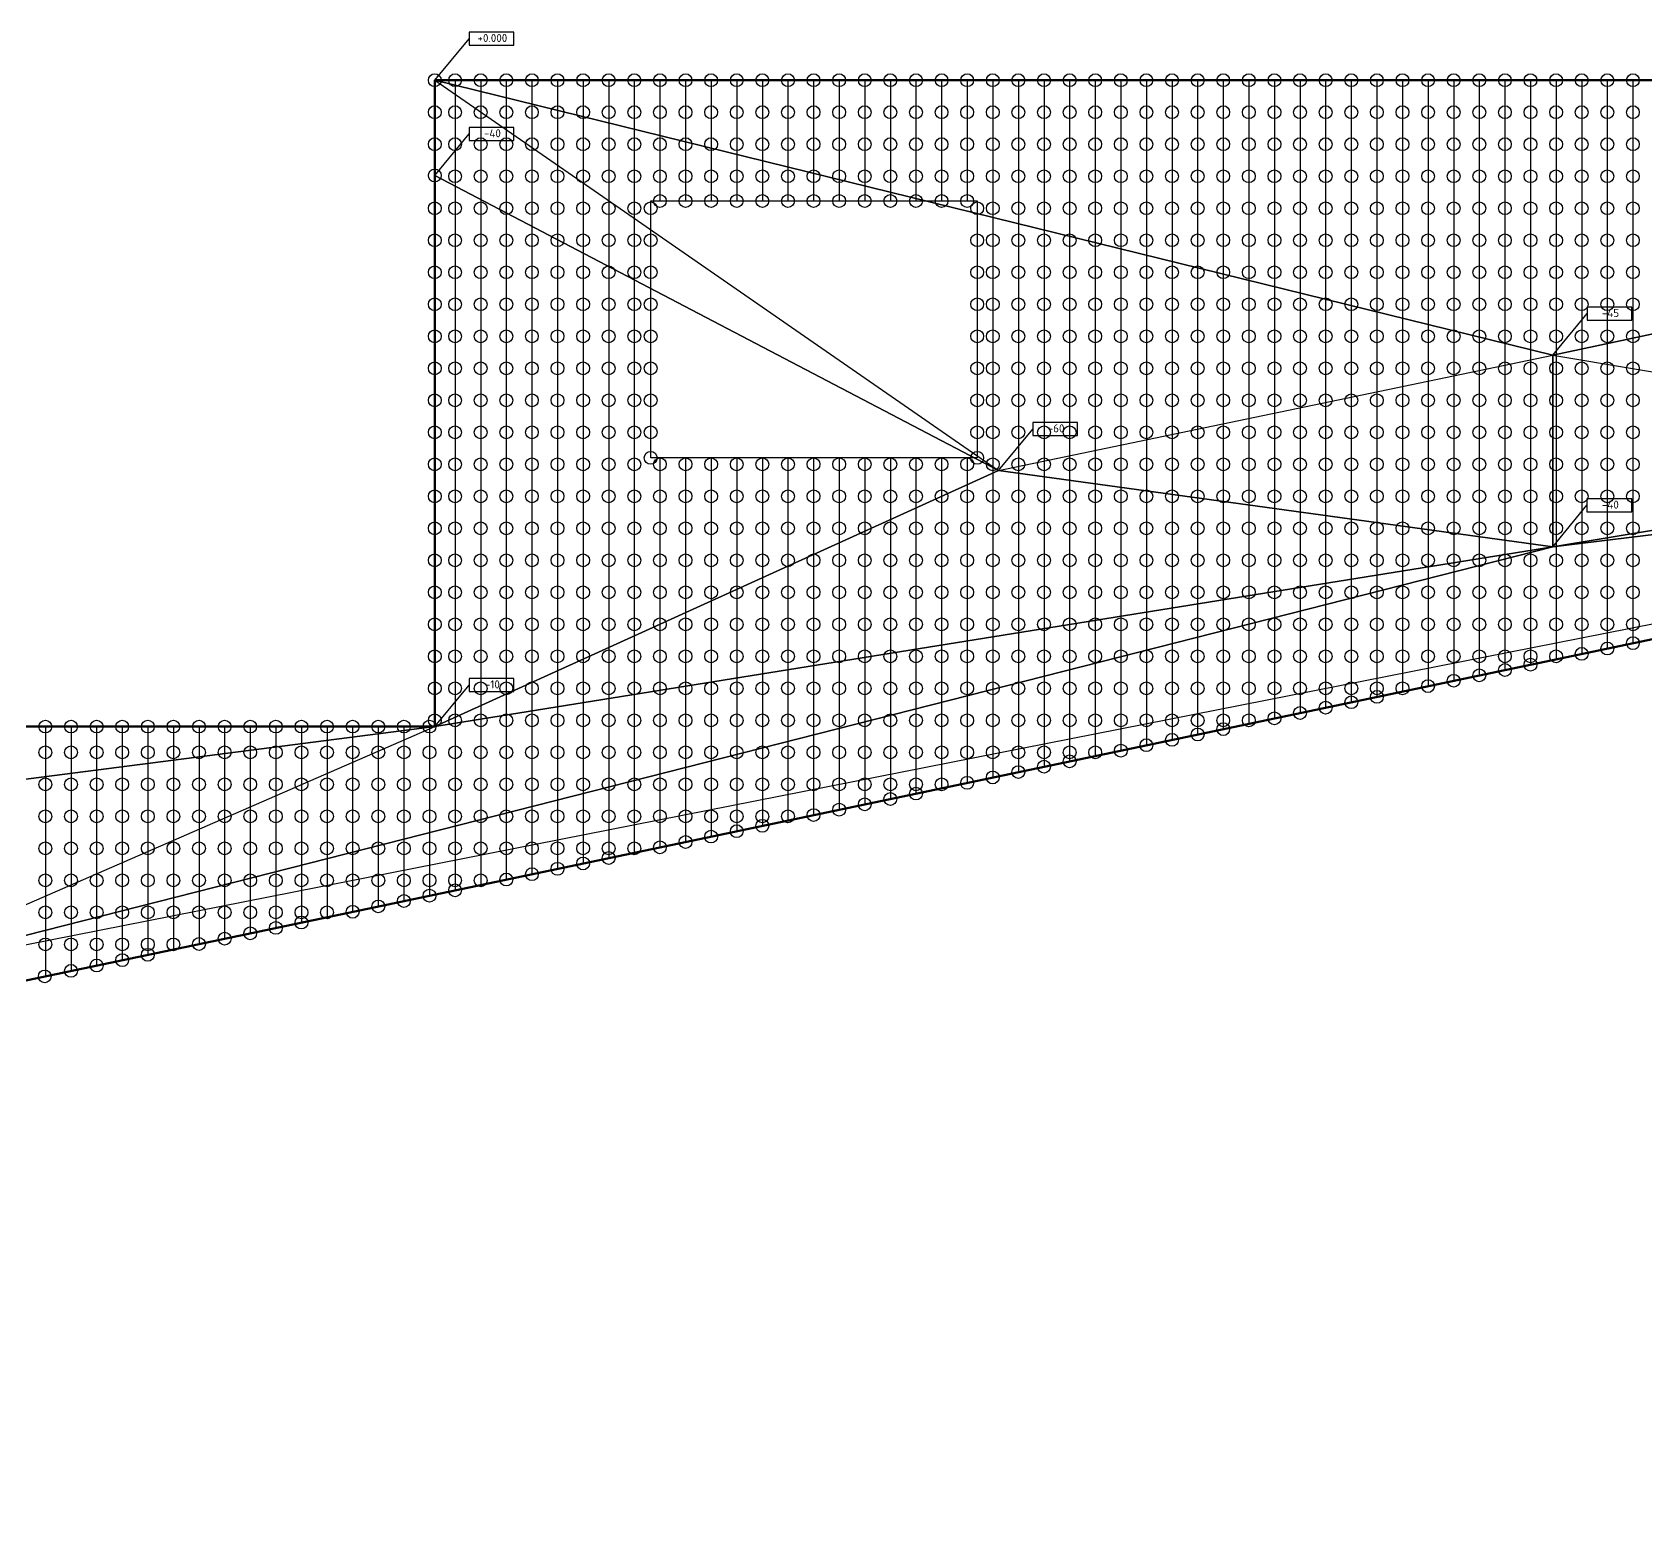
# Model space of a CAD drawing. Header units: millimetres. Extents: x 3543 to 601035, y -146359 to 38454.
# Drawn here: x 255054 to 280259, y -95174 to -72093 of the extents above; entities that cross this region are included whole.
import ezdxf
from ezdxf.enums import TextEntityAlignment as Align

# ---------------------------------------------------------------- set-up
doc = ezdxf.new("R2010")
doc.units = ezdxf.units.MM
doc.layers.add('контур', color=1, linetype='Continuous', lineweight=50)
for name, color, linetype in [('линии_высот', 4, 'Continuous'), ('областиvb', 52, 'Continuous'), ('опорыvb', 7, 'Continuous'), ('сеткаvb', 8, 'Continuous')]:
    doc.layers.add(name, color=color, linetype=linetype)
doc.styles.add('isocpeur', font='isocpeur.ttf')

# ---------------------------------------------------------------- blocks, each defined once
blk = doc.blocks.new('otmetka_oporvb')
at = {"linetype": 'ByBlock', "lineweight": -2}
blk.add_hatch(color=0, dxfattribs=at).paths.add_polyline_path([(-38, -32, 1), (38, 32, 1)])
at = {"color": 0, "linetype": 'ByBlock', "lineweight": -2}
blk.add_line((0, 0), (2142, 2596), dxfattribs=at)
at = {"color": 0}
blk.add_lwpolyline([(2142, 2196), (4942, 2196), (4942, 2996), (2142, 2996)], close=True, dxfattribs=at)
at = {"color": 0, "linetype": 'ByBlock', "lineweight": -2, "style": 'isocpeur'}
blk.add_attdef('OTM', text='', height=500, dxfattribs=at).set_placement((3600, 2639), align=Align.MIDDLE_CENTER)
blk = doc.blocks.new('opor_symbPRO')
at = {"color": 0, "ltscale": 20}
blk.add_circle((0, 0), 100, dxfattribs=at)

msp = doc.modelspace()

# ---------------------------------------------------------------- linework, layer by layer
at = {"layer": 'контур', "linetype": 'Continuous'}
msp.add_lwpolyline([(215545, -95173.6), (210858.8, -72842.2), (229841.6, -72842.2), (229841.6, -82939.6), (261341.5, -82939.6), (261341.5, -72842.2), (299003.2, -72842.2), (299003.2, -77660.7)], close=True, dxfattribs=at)
at = {"layer": 'линии_высот'}
for points in [[(270147.8, -78939.8), (261341.5, -74330.6), (261341.5, -72842.2)], [(270147.8, -78939.8), (278807.8, -77138), (261341.5, -72842.2)], [(261341.5, -72842.2), (278807.8, -77138), (299003.2, -72842.2)], [(278807.8, -77138), (287798.8, -78642.6), (299003.2, -72842.2)], [(270147.8, -78939.8), (261341.5, -82939.6), (261341.5, -74330.6)], [(270147.8, -78939.8), (278807.8, -77138), (278805.8, -80132.2)], [(278805.8, -80132.2), (278807.8, -77138), (287798.8, -78642.6)], [(252298.9, -86875.6), (215545, -95173.6), (299003.2, -77660.7)], [(252298.9, -86875.6), (278805.8, -80132.2), (299003.2, -77660.7)], [(278805.8, -80132.2), (287798.8, -78642.6), (299003.2, -77660.7)], [(261341.5, -82939.6), (270147.8, -78939.8), (278805.8, -80132.2)], [(252298.9, -86875.6), (261341.5, -82939.6), (278805.8, -80132.2)], [(229841.6, -82939.6), (244279.5, -85135.9), (261341.5, -82939.6)], [(244279.5, -85135.9), (252298.9, -86875.6), (261341.5, -82939.6)]]:
    msp.add_lwpolyline(points, close=True, dxfattribs=at)
at = {"layer": 'областиvb'}
msp.add_lwpolyline([(264714.2, -74728.5), (269815.3, -74728.5), (269815.3, -78741.4), (264714.2, -78741.4)], close=True, dxfattribs=at)
at = {"layer": 'сеткаvb'}
for p, q in [((261341.5, -72842.2), (299003.2, -72842.2)), ((261658.8, -72842.2), (261658.8, -85497)), ((262058.8, -72842.2), (262058.8, -85413.1)), ((262458.8, -72842.2), (262458.8, -85329.2)), ((262858.8, -72842.2), (262858.8, -85245.2)), ((263258.8, -72842.2), (263258.8, -85161.3)), ((263658.8, -72842.2), (263658.8, -85077.4)), ((264058.8, -72842.2), (264058.8, -84993.4)), ((264458.8, -72842.2), (264458.8, -84909.5)), ((264858.8, -72842.2), (264858.8, -74728.5)), ((265258.8, -72842.2), (265258.8, -74728.5)), ((265658.8, -72842.2), (265658.8, -74728.5)), ((266058.8, -72842.2), (266058.8, -74728.5)), ((266458.8, -72842.2), (266458.8, -74728.5)), ((266858.8, -72842.2), (266858.8, -74728.5)), ((267258.8, -72842.2), (267258.8, -74728.5)), ((267658.8, -72842.2), (267658.8, -74728.5)), ((268058.8, -72842.2), (268058.8, -74728.5)), ((268458.8, -72842.2), (268458.8, -74728.5)), ((268858.8, -72842.2), (268858.8, -74728.5)), ((269258.8, -72842.2), (269258.8, -74728.5)), ((269658.8, -72842.2), (269658.8, -74728.5)), ((270058.8, -72842.2), (270058.8, -83734.4)), ((270458.8, -72842.2), (270458.8, -83650.5)), ((270858.8, -72842.2), (270858.8, -83566.5)), ((271258.8, -72842.2), (271258.8, -83482.6)), ((271658.8, -72842.2), (271658.8, -83398.6)), ((272058.8, -72842.2), (272058.8, -83314.7)), ((272458.8, -72842.2), (272458.8, -83230.8)), ((272858.8, -72842.2), (272858.8, -83146.8)), ((273258.8, -72842.2), (273258.8, -83062.9)), ((273658.8, -72842.2), (273658.8, -82979)), ((274058.8, -72842.2), (274058.8, -82895)), ((274458.8, -72842.2), (274458.8, -82811.1)), ((274858.8, -72842.2), (274858.8, -82727.2)), ((275258.8, -72842.2), (275258.8, -82643.2)), ((275658.8, -72842.2), (275658.8, -82559.3)), ((276058.8, -72842.2), (276058.8, -82475.4)), ((276458.8, -72842.2), (276458.8, -82391.4)), ((276858.8, -72842.2), (276858.8, -82307.5)), ((277258.8, -72842.2), (277258.8, -82223.5)), ((277658.8, -72842.2), (277658.8, -82139.6)), ((278058.8, -72842.2), (278058.8, -82055.7)), ((278458.8, -72842.2), (278458.8, -81971.7)), ((278858.8, -72842.2), (278858.8, -81887.8)), ((279258.8, -72842.2), (279258.8, -81803.9)), ((279658.8, -72842.2), (279658.8, -81719.9)), ((280058.8, -72842.2), (280058.8, -81636)), ((264714.2, -78741.4), (264714.2, -74728.5)), ((269815.3, -74728.5), (269815.3, -78741.4)), ((264858.8, -78741.4), (264858.8, -84825.6)), ((265258.8, -78741.4), (265258.8, -84741.6)), ((265658.8, -78741.4), (265658.8, -84657.7)), ((266058.8, -78741.4), (266058.8, -84573.8)), ((266458.8, -78741.4), (266458.8, -84489.8)), ((266858.8, -78741.4), (266858.8, -84405.9)), ((267258.8, -78741.4), (267258.8, -84321.9)), ((267658.8, -78741.4), (267658.8, -84238)), ((268058.8, -78741.4), (268058.8, -84154.1)), ((268458.8, -78741.4), (268458.8, -84070.1)), ((268858.8, -78741.4), (268858.8, -83986.2)), ((269258.8, -78741.4), (269258.8, -83902.3)), ((269658.8, -78741.4), (269658.8, -83818.3)), ((255258.8, -82939.6), (255258.8, -86840)), ((255658.8, -82939.6), (255658.8, -86756.1)), ((256058.8, -82939.6), (256058.8, -86672.1)), ((256458.8, -82939.6), (256458.8, -86588.2)), ((256858.8, -82939.6), (256858.8, -86504.3)), ((257258.8, -82939.6), (257258.8, -86420.3)), ((257658.8, -82939.6), (257658.8, -86336.4)), ((258058.8, -82939.6), (258058.8, -86252.5)), ((258458.8, -82939.6), (258458.8, -86168.5)), ((258858.8, -82939.6), (258858.8, -86084.6)), ((259258.8, -82939.6), (259258.8, -86000.7)), ((259658.8, -82939.6), (259658.8, -85916.7)), ((260058.8, -82939.6), (260058.8, -85832.8)), ((260458.8, -82939.6), (260458.8, -85748.9)), ((260858.8, -82939.6), (260858.8, -85664.9)), ((261258.8, -82939.6), (261258.8, -85581))]:
    msp.add_line(p, q, dxfattribs=at)
at = {"layer": 'сеткаvb', "linetype": 'Continuous'}
msp.add_line((261341.5, -82939.6), (261341.5, -72842.2), dxfattribs=at)

# ---------------------------------------------------------------- block references
at = {"xscale": 0.25, "yscale": 0.25, "zscale": 0.25}
for p, values in [((261341.5, -72842.2), {'OTM': '+0.000'}), ((261341.5, -74330.6), {'OTM': '-40'}), ((278807.8, -77138), {'OTM': '-45'}), ((270147.8, -78939.8), {'OTM': '-60'}), ((278805.8, -80132.2), {'OTM': '-40'}), ((261341.5, -82939.6), {'OTM': '-10'})]:
    msp.add_blockref('otmetka_oporvb', p, dxfattribs=at).add_auto_attribs(values)
at = {"layer": 'опорыvb', "color": 1}
for p in [(261341.5, -72842.2), (261658.8, -72842.2), (262058.8, -72842.2), (262458.8, -72842.2), (262858.8, -72842.2), (263258.8, -72842.2), (263658.8, -72842.2), (264058.8, -72842.2), (264458.8, -72842.2), (264858.8, -72842.2), (265258.8, -72842.2), (265658.8, -72842.2), (266058.8, -72842.2), (266458.8, -72842.2), (266858.8, -72842.2), (267258.8, -72842.2), (267658.8, -72842.2), (268058.8, -72842.2), (268458.8, -72842.2), (268858.8, -72842.2), (269258.8, -72842.2), (269658.8, -72842.2), (270058.8, -72842.2), (270458.8, -72842.2), (270858.8, -72842.2), (271258.8, -72842.2), (271658.8, -72842.2), (272058.8, -72842.2), (272458.8, -72842.2), (272858.8, -72842.2), (273258.8, -72842.2), (273658.8, -72842.2), (274058.8, -72842.2), (274458.8, -72842.2), (274858.8, -72842.2), (275258.8, -72842.2), (275658.8, -72842.2), (276058.8, -72842.2), (276458.8, -72842.2), (276858.8, -72842.2), (277258.8, -72842.2), (277658.8, -72842.2), (278058.8, -72842.2), (278458.8, -72842.2), (278858.8, -72842.2), (279258.8, -72842.2), (279658.8, -72842.2), (280058.8, -72842.2), (262058.8, -73342.2), (262458.8, -73342.2), (262858.8, -73342.2), (263258.8, -73342.2), (263658.8, -73342.2), (264058.8, -73342.2), (264458.8, -73342.2), (264858.8, -73342.2), (265258.8, -73342.2), (265658.8, -73342.2), (266058.8, -73342.2), (266458.8, -73342.2), (266858.8, -73342.2), (267258.8, -73342.2), (267658.8, -73342.2), (268058.8, -73342.2), (268458.8, -73342.2), (268858.8, -73342.2), (269258.8, -73342.2), (269658.8, -73342.2), (270058.8, -73342.2), (270458.8, -73342.2), (270858.8, -73342.2), (271258.8, -73342.2), (271658.8, -73342.2), (272058.8, -73342.2), (272458.8, -73342.2), (272858.8, -73342.2), (273258.8, -73342.2), (273658.8, -73342.2), (274058.8, -73342.2), (274458.8, -73342.2), (274858.8, -73342.2), (275258.8, -73342.2), (275658.8, -73342.2), (276058.8, -73342.2), (276458.8, -73342.2), (276858.8, -73342.2), (277258.8, -73342.2), (277658.8, -73342.2), (278058.8, -73342.2), (278458.8, -73342.2), (278858.8, -73342.2), (279258.8, -73342.2), (279658.8, -73342.2), (280058.8, -73342.2), (279658.8, -81719.9), (280058.8, -81636), (278458.8, -81971.7), (278858.8, -81842.2), (279258.8, -81803.9), (277258.8, -82223.5), (277658.8, -82139.6), (278058.8, -82055.7), (276058.8, -82475.4), (276458.8, -82342.2), (276858.8, -82307.5), (274858.8, -82727.2), (275258.8, -82643.2), (275658.8, -82559.3), (273658.8, -82979), (274058.8, -82842.2), (274458.8, -82811.1), (272458.8, -83230.8), (272858.8, -83146.8), (273258.8, -83062.9), (271258.8, -83482.6), (271658.8, -83342.2), (272058.8, -83314.7), (270058.8, -83734.4), (270458.8, -83650.5), (270858.8, -83566.5), (268858.8, -83986.2), (269258.8, -83842.2), (269658.8, -83818.3), (267658.8, -84238), (268058.8, -84154.1), (268458.8, -84070.1), (266458.8, -84489.8), (266858.8, -84342.2), (267258.8, -84321.9), (265258.8, -84741.6), (265658.8, -84657.7), (266058.8, -84573.8), (264058.8, -84993.4), (264458.8, -84842.2), (264858.8, -84825.6), (262858.8, -85245.2), (263258.8, -85161.3), (263658.8, -85077.4), (261658.8, -85497), (262058.8, -85342.2), (262458.8, -85329.2), (260458.8, -85748.9), (260858.8, -85664.9), (261258.8, -85581), (259258.8, -86000.7), (259658.8, -85842.2), (260058.8, -85832.8), (258058.8, -86252.5), (258458.8, -86168.5), (258858.8, -86084.6), (256858.8, -86504.3), (257258.8, -86342.2), (257658.8, -86336.4), (255658.8, -86756.1), (256058.8, -86672.1), (256458.8, -86588.2), (255248.6, -86842.2)]:
    msp.add_blockref('opor_symbPRO', p, dxfattribs=at)
at = {"layer": 'опорыvb', "color": 92}
for p in [(261341.5, -73342.2), (261658.8, -73342.2), (261658.8, -73842.2), (262058.8, -73842.2), (262458.8, -73842.2), (262858.8, -73842.2), (263258.8, -73842.2), (263658.8, -73842.2), (264058.8, -73842.2), (264458.8, -73842.2), (264858.8, -73842.2), (265258.8, -73842.2), (265658.8, -73842.2), (266058.8, -73842.2), (266458.8, -73842.2), (266858.8, -73842.2), (267258.8, -73842.2), (267658.8, -73842.2), (268058.8, -73842.2), (268458.8, -73842.2), (268858.8, -73842.2), (269258.8, -73842.2), (269658.8, -73842.2), (270058.8, -73842.2), (270458.8, -73842.2), (270858.8, -73842.2), (271258.8, -73842.2), (271658.8, -73842.2), (272058.8, -73842.2), (272458.8, -73842.2), (272858.8, -73842.2), (273258.8, -73842.2), (273658.8, -73842.2), (274058.8, -73842.2), (274458.8, -73842.2), (274858.8, -73842.2), (275258.8, -73842.2), (275658.8, -73842.2), (276058.8, -73842.2), (276458.8, -73842.2), (276858.8, -73842.2), (277258.8, -73842.2), (277658.8, -73842.2), (278058.8, -73842.2), (278458.8, -73842.2), (278858.8, -73842.2), (279258.8, -73842.2), (279658.8, -73842.2), (280058.8, -73842.2), (262858.8, -74342.2), (263258.8, -74342.2), (263658.8, -74342.2), (264058.8, -74342.2), (264458.8, -74342.2), (264858.8, -74342.2), (265258.8, -74342.2), (265658.8, -74342.2), (266058.8, -74342.2), (266458.8, -74342.2), (266858.8, -74342.2), (267258.8, -74342.2), (267658.8, -74342.2), (268058.8, -74342.2), (268458.8, -74342.2), (268858.8, -74342.2), (269258.8, -74342.2), (269658.8, -74342.2), (270058.8, -74342.2), (270458.8, -74342.2), (270858.8, -74342.2), (271258.8, -74342.2), (271658.8, -74342.2), (272058.8, -74342.2), (272458.8, -74342.2), (272858.8, -74342.2), (273258.8, -74342.2), (273658.8, -74342.2), (274058.8, -74342.2), (274458.8, -74342.2), (274858.8, -74342.2), (275258.8, -74342.2), (275658.8, -74342.2), (276058.8, -74342.2), (276458.8, -74342.2), (276858.8, -74342.2), (277258.8, -74342.2), (277658.8, -74342.2), (278058.8, -74342.2), (278458.8, -74342.2), (278858.8, -74342.2), (279258.8, -74342.2), (279658.8, -74342.2), (280058.8, -74342.2), (264058.8, -74842.2), (264458.8, -74842.2), (264714.2, -74842.2), (264858.8, -74728.5), (265258.8, -74728.5), (265658.8, -74728.5), (266058.8, -74728.5), (266458.8, -74728.5), (266858.8, -74728.5), (267258.8, -74728.5), (267658.8, -74728.5), (268058.8, -74728.5), (268458.8, -74728.5), (268858.8, -74728.5), (269258.8, -74728.5), (269658.8, -74728.5), (269815.3, -74842.2), (270058.8, -74842.2), (270458.8, -74842.2), (270858.8, -74842.2), (271258.8, -74842.2), (271658.8, -74842.2), (272058.8, -74842.2), (272458.8, -74842.2), (272858.8, -74842.2), (273258.8, -74842.2), (273658.8, -74842.2), (274058.8, -74842.2), (274458.8, -74842.2), (274858.8, -74842.2), (275258.8, -74842.2), (275658.8, -74842.2), (276058.8, -74842.2), (276458.8, -74842.2), (276858.8, -74842.2), (277258.8, -74842.2), (277658.8, -74842.2), (278058.8, -74842.2), (278458.8, -74842.2), (278858.8, -74842.2), (279258.8, -74842.2), (279658.8, -74842.2), (280058.8, -74842.2), (261341.5, -78842.2), (261341.5, -79342.2), (261658.8, -79342.2), (261341.5, -79842.2), (261658.8, -79842.2), (262058.8, -79842.2), (261341.5, -80342.2), (261658.8, -80342.2), (262058.8, -80342.2), (262458.8, -80342.2), (261341.5, -80842.2), (261658.8, -80842.2), (262058.8, -80842.2), (262458.8, -80842.2), (262858.8, -80842.2), (261341.5, -81342.2), (261658.8, -81342.2), (262058.8, -81342.2), (262458.8, -81342.2), (262858.8, -81342.2), (263258.8, -81342.2), (261341.5, -81842.2), (261658.8, -81842.2), (262058.8, -81842.2), (262458.8, -81842.2), (262858.8, -81842.2), (263258.8, -81842.2), (263658.8, -81842.2), (264058.8, -81842.2), (264458.8, -81842.2), (264858.8, -81842.2), (265258.8, -81842.2), (265658.8, -81842.2), (266058.8, -81842.2), (266458.8, -81842.2), (266858.8, -81842.2), (267258.8, -81842.2), (267658.8, -81842.2), (268058.8, -81842.2), (268458.8, -81842.2), (278058.8, -81842.2), (278458.8, -81842.2), (261341.5, -82342.2), (261658.8, -82342.2), (262058.8, -82342.2), (262458.8, -82342.2), (262858.8, -82342.2), (263258.8, -82342.2), (263658.8, -82342.2), (264058.8, -82342.2), (264458.8, -82342.2), (264858.8, -82342.2), (265258.8, -82342.2), (265658.8, -82342.2), (266058.8, -82342.2), (275658.8, -82342.2), (276058.8, -82342.2), (255258.8, -82939.6), (255658.8, -82939.6), (256058.8, -82939.6), (256458.8, -82939.6), (256858.8, -82939.6), (257258.8, -82939.6), (257658.8, -82939.6), (258058.8, -82939.6), (258458.8, -82939.6), (258858.8, -82939.6), (259258.8, -82939.6), (259658.8, -82939.6), (260058.8, -82939.6), (260458.8, -82939.6), (260858.8, -82939.6), (261258.8, -82939.6), (261341.5, -82842.2), (261658.8, -82842.2), (262058.8, -82842.2), (262458.8, -82842.2), (262858.8, -82842.2), (263258.8, -82842.2), (263658.8, -82842.2), (264058.8, -82842.2), (273258.8, -82842.2), (273658.8, -82842.2), (255258.8, -83342.2), (255658.8, -83342.2), (256058.8, -83342.2), (256458.8, -83342.2), (256858.8, -83342.2), (257258.8, -83342.2), (257658.8, -83342.2), (258058.8, -83342.2), (258458.8, -83342.2), (258858.8, -83342.2), (259258.8, -83342.2), (259658.8, -83342.2), (260058.8, -83342.2), (260458.8, -83342.2), (260858.8, -83342.2), (261258.8, -83342.2), (261658.8, -83342.2), (270858.8, -83342.2), (271258.8, -83342.2), (255258.8, -83842.2), (255658.8, -83842.2), (256058.8, -83842.2), (256458.8, -83842.2), (256858.8, -83842.2), (257258.8, -83842.2), (257658.8, -83842.2), (258058.8, -83842.2), (258458.8, -83842.2), (258858.8, -83842.2), (259258.8, -83842.2), (259658.8, -83842.2), (268458.8, -83842.2), (268858.8, -83842.2), (266058.8, -84342.2), (266458.8, -84342.2), (263658.8, -84842.2), (264058.8, -84842.2), (261258.8, -85342.2), (261658.8, -85342.2), (259258.8, -85842.2), (256858.8, -86342.2)]:
    msp.add_blockref('opor_symbPRO', p, dxfattribs=at)
at = {"layer": 'опорыvb', "color": 131}
for p in [(261341.5, -73842.2), (261341.5, -74330.6), (261658.8, -74342.2), (262058.8, -74342.2), (262458.8, -74342.2), (261341.5, -74842.2), (261658.8, -74842.2), (262058.8, -74842.2), (262458.8, -74842.2), (262858.8, -74842.2), (263258.8, -74842.2), (263658.8, -74842.2), (261341.5, -75342.2), (261658.8, -75342.2), (262058.8, -75342.2), (262458.8, -75342.2), (262858.8, -75342.2), (263258.8, -75342.2), (263658.8, -75342.2), (264058.8, -75342.2), (264458.8, -75342.2), (264714.2, -75342.2), (269815.3, -75342.2), (270058.8, -75342.2), (270458.8, -75342.2), (270858.8, -75342.2), (271258.8, -75342.2), (271658.8, -75342.2), (272058.8, -75342.2), (272458.8, -75342.2), (272858.8, -75342.2), (273258.8, -75342.2), (273658.8, -75342.2), (274058.8, -75342.2), (274458.8, -75342.2), (274858.8, -75342.2), (275258.8, -75342.2), (275658.8, -75342.2), (276058.8, -75342.2), (276458.8, -75342.2), (276858.8, -75342.2), (277258.8, -75342.2), (277658.8, -75342.2), (278058.8, -75342.2), (278458.8, -75342.2), (278858.8, -75342.2), (279258.8, -75342.2), (279658.8, -75342.2), (280058.8, -75342.2), (261341.5, -75842.2), (261658.8, -75842.2), (262058.8, -75842.2), (262458.8, -75842.2), (262858.8, -75842.2), (263258.8, -75842.2), (263658.8, -75842.2), (264058.8, -75842.2), (264458.8, -75842.2), (264714.2, -75842.2), (269815.3, -75842.2), (270058.8, -75842.2), (270458.8, -75842.2), (270858.8, -75842.2), (271258.8, -75842.2), (271658.8, -75842.2), (272058.8, -75842.2), (272458.8, -75842.2), (272858.8, -75842.2), (273258.8, -75842.2), (273658.8, -75842.2), (274058.8, -75842.2), (274458.8, -75842.2), (274858.8, -75842.2), (275258.8, -75842.2), (275658.8, -75842.2), (276058.8, -75842.2), (276458.8, -75842.2), (276858.8, -75842.2), (277258.8, -75842.2), (277658.8, -75842.2), (278058.8, -75842.2), (278458.8, -75842.2), (278858.8, -75842.2), (279258.8, -75842.2), (279658.8, -75842.2), (280058.8, -75842.2), (261341.5, -76342.2), (261658.8, -76342.2), (262058.8, -76342.2), (262458.8, -76342.2), (262858.8, -76342.2), (263258.8, -76342.2), (263658.8, -76342.2), (264058.8, -76342.2), (264458.8, -76342.2), (264714.2, -76342.2), (269815.3, -76342.2), (270058.8, -76342.2), (270458.8, -76342.2), (270858.8, -76342.2), (271258.8, -76342.2), (271658.8, -76342.2), (272058.8, -76342.2), (272458.8, -76342.2), (272858.8, -76342.2), (273258.8, -76342.2), (273658.8, -76342.2), (274058.8, -76342.2), (274458.8, -76342.2), (274858.8, -76342.2), (275258.8, -76342.2), (275658.8, -76342.2), (276058.8, -76342.2), (276458.8, -76342.2), (276858.8, -76342.2), (277258.8, -76342.2), (277658.8, -76342.2), (278058.8, -76342.2), (278458.8, -76342.2), (278858.8, -76342.2), (279258.8, -76342.2), (279658.8, -76342.2), (280058.8, -76342.2), (261341.5, -76842.2), (261658.8, -76842.2), (262058.8, -76842.2), (262458.8, -76842.2), (262858.8, -76842.2), (263258.8, -76842.2), (263658.8, -76842.2), (264058.8, -76842.2), (264458.8, -76842.2), (264714.2, -76842.2), (269815.3, -76842.2), (270058.8, -76842.2), (270458.8, -76842.2), (270858.8, -76842.2), (271258.8, -76842.2), (271658.8, -76842.2), (272058.8, -76842.2), (272458.8, -76842.2), (272858.8, -76842.2), (273258.8, -76842.2), (273658.8, -76842.2), (274058.8, -76842.2), (274458.8, -76842.2), (274858.8, -76842.2), (275258.8, -76842.2), (275658.8, -76842.2), (276058.8, -76842.2), (276458.8, -76842.2), (276858.8, -76842.2), (277258.8, -76842.2), (277658.8, -76842.2), (278058.8, -76842.2), (278458.8, -76842.2), (278858.8, -76842.2), (279258.8, -76842.2), (279658.8, -76842.2), (280058.8, -76842.2), (261341.5, -77342.2), (261658.8, -77342.2), (262058.8, -77342.2), (262458.8, -77342.2), (262858.8, -77342.2), (263258.8, -77342.2), (263658.8, -77342.2), (264058.8, -77342.2), (264458.8, -77342.2), (264714.2, -77342.2), (269815.3, -77342.2), (270058.8, -77342.2), (270458.8, -77342.2), (270858.8, -77342.2), (271258.8, -77342.2), (271658.8, -77342.2), (272058.8, -77342.2), (272458.8, -77342.2), (272858.8, -77342.2), (273258.8, -77342.2), (273658.8, -77342.2), (274058.8, -77342.2), (274458.8, -77342.2), (274858.8, -77342.2), (275258.8, -77342.2), (275658.8, -77342.2), (276058.8, -77342.2), (276458.8, -77342.2), (276858.8, -77342.2), (277258.8, -77342.2), (277658.8, -77342.2), (278058.8, -77342.2), (278458.8, -77342.2), (278858.8, -77342.2), (279258.8, -77342.2), (279658.8, -77342.2), (280058.8, -77342.2), (261341.5, -77842.2), (261658.8, -77842.2), (262058.8, -77842.2), (262458.8, -77842.2), (262858.8, -77842.2), (263258.8, -77842.2), (263658.8, -77842.2), (264058.8, -77842.2), (264458.8, -77842.2), (264714.2, -77842.2), (269815.3, -77842.2), (270058.8, -77842.2), (270458.8, -77842.2), (270858.8, -77842.2), (271258.8, -77842.2), (271658.8, -77842.2), (272058.8, -77842.2), (272458.8, -77842.2), (272858.8, -77842.2), (273258.8, -77842.2), (273658.8, -77842.2), (274058.8, -77842.2), (274458.8, -77842.2), (274858.8, -77842.2), (275258.8, -77842.2), (275658.8, -77842.2), (276058.8, -77842.2), (276458.8, -77842.2), (276858.8, -77842.2), (277258.8, -77842.2), (277658.8, -77842.2), (278058.8, -77842.2), (278458.8, -77842.2), (278858.8, -77842.2), (279258.8, -77842.2), (279658.8, -77842.2), (280058.8, -77842.2), (261341.5, -78342.2), (261658.8, -78342.2), (262058.8, -78342.2), (262458.8, -78342.2), (262858.8, -78342.2), (263258.8, -78342.2), (263658.8, -78342.2), (264058.8, -78342.2), (264458.8, -78342.2), (264714.2, -78342.2), (269815.3, -78342.2), (270058.8, -78342.2), (270458.8, -78342.2), (273658.8, -78342.2), (274058.8, -78342.2), (274458.8, -78342.2), (274858.8, -78342.2), (275258.8, -78342.2), (275658.8, -78342.2), (276058.8, -78342.2), (276458.8, -78342.2), (276858.8, -78342.2), (277258.8, -78342.2), (277658.8, -78342.2), (278058.8, -78342.2), (278458.8, -78342.2), (278858.8, -78342.2), (279258.8, -78342.2), (279658.8, -78342.2), (280058.8, -78342.2), (261658.8, -78842.2), (262058.8, -78842.2), (262458.8, -78842.2), (262858.8, -78842.2), (263258.8, -78842.2), (263658.8, -78842.2), (264058.8, -78842.2), (264458.8, -78842.2), (264714.2, -78741.4), (264858.8, -78842.2), (265258.8, -78842.2), (265658.8, -78842.2), (266058.8, -78842.2), (266458.8, -78842.2), (266858.8, -78842.2), (267258.8, -78842.2), (267658.8, -78842.2), (268058.8, -78842.2), (268458.8, -78842.2), (273258.8, -78842.2), (273658.8, -78842.2), (274058.8, -78842.2), (274458.8, -78842.2), (274858.8, -78842.2), (275258.8, -78842.2), (275658.8, -78842.2), (276058.8, -78842.2), (276458.8, -78842.2), (276858.8, -78842.2), (277258.8, -78842.2), (277658.8, -78842.2), (278058.8, -78842.2), (278458.8, -78842.2), (278858.8, -78842.2), (279258.8, -78842.2), (279658.8, -78842.2), (280058.8, -78842.2), (262058.8, -79342.2), (262458.8, -79342.2), (262858.8, -79342.2), (263258.8, -79342.2), (263658.8, -79342.2), (264058.8, -79342.2), (264458.8, -79342.2), (264858.8, -79342.2), (265258.8, -79342.2), (265658.8, -79342.2), (266058.8, -79342.2), (266458.8, -79342.2), (266858.8, -79342.2), (267258.8, -79342.2), (267658.8, -79342.2), (268058.8, -79342.2), (268458.8, -79342.2), (268858.8, -79342.2), (270458.8, -79342.2), (270858.8, -79342.2), (271258.8, -79342.2), (271658.8, -79342.2), (272058.8, -79342.2), (272458.8, -79342.2), (272858.8, -79342.2), (273258.8, -79342.2), (273658.8, -79342.2), (274058.8, -79342.2), (274458.8, -79342.2), (274858.8, -79342.2), (275258.8, -79342.2), (275658.8, -79342.2), (276058.8, -79342.2), (276458.8, -79342.2), (276858.8, -79342.2), (277258.8, -79342.2), (277658.8, -79342.2), (278058.8, -79342.2), (278458.8, -79342.2), (278858.8, -79342.2), (279258.8, -79342.2), (279658.8, -79342.2), (280058.8, -79342.2), (262458.8, -79842.2), (262858.8, -79842.2), (263258.8, -79842.2), (263658.8, -79842.2), (264058.8, -79842.2), (264458.8, -79842.2), (264858.8, -79842.2), (265258.8, -79842.2), (265658.8, -79842.2), (266058.8, -79842.2), (266458.8, -79842.2), (266858.8, -79842.2), (267258.8, -79842.2), (267658.8, -79842.2), (268058.8, -79842.2), (268458.8, -79842.2), (268858.8, -79842.2), (269258.8, -79842.2), (269658.8, -79842.2), (270058.8, -79842.2), (270458.8, -79842.2), (270858.8, -79842.2), (271258.8, -79842.2), (271658.8, -79842.2), (272058.8, -79842.2), (272458.8, -79842.2), (272858.8, -79842.2), (273258.8, -79842.2), (273658.8, -79842.2), (274058.8, -79842.2), (274458.8, -79842.2), (274858.8, -79842.2), (275258.8, -79842.2), (275658.8, -79842.2), (276058.8, -79842.2), (276458.8, -79842.2), (276858.8, -79842.2), (277258.8, -79842.2), (277658.8, -79842.2), (278058.8, -79842.2), (278458.8, -79842.2), (278858.8, -79842.2), (279258.8, -79842.2), (279658.8, -79842.2), (280058.8, -79842.2), (262858.8, -80342.2), (263258.8, -80342.2), (263658.8, -80342.2), (264058.8, -80342.2), (264458.8, -80342.2), (264858.8, -80342.2), (265258.8, -80342.2), (265658.8, -80342.2), (266058.8, -80342.2), (266458.8, -80342.2), (266858.8, -80342.2), (267258.8, -80342.2), (267658.8, -80342.2), (268058.8, -80342.2), (268458.8, -80342.2), (268858.8, -80342.2), (269258.8, -80342.2), (269658.8, -80342.2), (270058.8, -80342.2), (270458.8, -80342.2), (270858.8, -80342.2), (271258.8, -80342.2), (271658.8, -80342.2), (272058.8, -80342.2), (272458.8, -80342.2), (272858.8, -80342.2), (273258.8, -80342.2), (273658.8, -80342.2), (274058.8, -80342.2), (274458.8, -80342.2), (274858.8, -80342.2), (275258.8, -80342.2), (275658.8, -80342.2), (276058.8, -80342.2), (276458.8, -80342.2), (276858.8, -80342.2), (277258.8, -80342.2), (277658.8, -80342.2), (278058.8, -80342.2), (278458.8, -80342.2), (278858.8, -80342.2), (279258.8, -80342.2), (279658.8, -80342.2), (280058.8, -80342.2), (263258.8, -80842.2), (263658.8, -80842.2), (264058.8, -80842.2), (264458.8, -80842.2), (264858.8, -80842.2), (265258.8, -80842.2), (265658.8, -80842.2), (266058.8, -80842.2), (266458.8, -80842.2), (266858.8, -80842.2), (267258.8, -80842.2), (267658.8, -80842.2), (268058.8, -80842.2), (268458.8, -80842.2), (268858.8, -80842.2), (269258.8, -80842.2), (269658.8, -80842.2), (270058.8, -80842.2), (270458.8, -80842.2), (270858.8, -80842.2), (271258.8, -80842.2), (271658.8, -80842.2), (272058.8, -80842.2), (272458.8, -80842.2), (272858.8, -80842.2), (273258.8, -80842.2), (273658.8, -80842.2), (274058.8, -80842.2), (274458.8, -80842.2), (274858.8, -80842.2), (275258.8, -80842.2), (275658.8, -80842.2), (276058.8, -80842.2), (276458.8, -80842.2), (276858.8, -80842.2), (277258.8, -80842.2), (277658.8, -80842.2), (278058.8, -80842.2), (278458.8, -80842.2), (278858.8, -80842.2), (279258.8, -80842.2), (279658.8, -80842.2), (280058.8, -80842.2), (263658.8, -81342.2), (264058.8, -81342.2), (264458.8, -81342.2), (264858.8, -81342.2), (265258.8, -81342.2), (265658.8, -81342.2), (266058.8, -81342.2), (266458.8, -81342.2), (266858.8, -81342.2), (267258.8, -81342.2), (267658.8, -81342.2), (268058.8, -81342.2), (268458.8, -81342.2), (268858.8, -81342.2), (269258.8, -81342.2), (269658.8, -81342.2), (270058.8, -81342.2), (270458.8, -81342.2), (270858.8, -81342.2), (271258.8, -81342.2), (271658.8, -81342.2), (272058.8, -81342.2), (272458.8, -81342.2), (272858.8, -81342.2), (273258.8, -81342.2), (273658.8, -81342.2), (274058.8, -81342.2), (274458.8, -81342.2), (274858.8, -81342.2), (275258.8, -81342.2), (275658.8, -81342.2), (276058.8, -81342.2), (276458.8, -81342.2), (276858.8, -81342.2), (277258.8, -81342.2), (277658.8, -81342.2), (278058.8, -81342.2), (278458.8, -81342.2), (278858.8, -81342.2), (279258.8, -81342.2), (279658.8, -81342.2), (280058.8, -81342.2), (268858.8, -81842.2), (269258.8, -81842.2), (269658.8, -81842.2), (270058.8, -81842.2), (270458.8, -81842.2), (270858.8, -81842.2), (271258.8, -81842.2), (271658.8, -81842.2), (272058.8, -81842.2), (272458.8, -81842.2), (272858.8, -81842.2), (273258.8, -81842.2), (273658.8, -81842.2), (274058.8, -81842.2), (274458.8, -81842.2), (274858.8, -81842.2), (275258.8, -81842.2), (275658.8, -81842.2), (276058.8, -81842.2), (276458.8, -81842.2), (276858.8, -81842.2), (277258.8, -81842.2), (277658.8, -81842.2), (266458.8, -82342.2), (266858.8, -82342.2), (267258.8, -82342.2), (267658.8, -82342.2), (268058.8, -82342.2), (268458.8, -82342.2), (268858.8, -82342.2), (269258.8, -82342.2), (269658.8, -82342.2), (270058.8, -82342.2), (270458.8, -82342.2), (270858.8, -82342.2), (271258.8, -82342.2), (271658.8, -82342.2), (272058.8, -82342.2), (272458.8, -82342.2), (272858.8, -82342.2), (273258.8, -82342.2), (273658.8, -82342.2), (274058.8, -82342.2), (274458.8, -82342.2), (274858.8, -82342.2), (275258.8, -82342.2), (264458.8, -82842.2), (264858.8, -82842.2), (265258.8, -82842.2), (265658.8, -82842.2), (266058.8, -82842.2), (266458.8, -82842.2), (266858.8, -82842.2), (267258.8, -82842.2), (267658.8, -82842.2), (268058.8, -82842.2), (268458.8, -82842.2), (268858.8, -82842.2), (269258.8, -82842.2), (269658.8, -82842.2), (270058.8, -82842.2), (270458.8, -82842.2), (270858.8, -82842.2), (271258.8, -82842.2), (271658.8, -82842.2), (272058.8, -82842.2), (272458.8, -82842.2), (272858.8, -82842.2), (262058.8, -83342.2), (262458.8, -83342.2), (262858.8, -83342.2), (263258.8, -83342.2), (263658.8, -83342.2), (264058.8, -83342.2), (264458.8, -83342.2), (264858.8, -83342.2), (265258.8, -83342.2), (265658.8, -83342.2), (266058.8, -83342.2), (266458.8, -83342.2), (266858.8, -83342.2), (267258.8, -83342.2), (267658.8, -83342.2), (268058.8, -83342.2), (268458.8, -83342.2), (268858.8, -83342.2), (269258.8, -83342.2), (269658.8, -83342.2), (270058.8, -83342.2), (270458.8, -83342.2), (260058.8, -83842.2), (260458.8, -83842.2), (260858.8, -83842.2), (261258.8, -83842.2), (261658.8, -83842.2), (262058.8, -83842.2), (262458.8, -83842.2), (262858.8, -83842.2), (263258.8, -83842.2), (263658.8, -83842.2), (264058.8, -83842.2), (264458.8, -83842.2), (264858.8, -83842.2), (265258.8, -83842.2), (265658.8, -83842.2), (266058.8, -83842.2), (266458.8, -83842.2), (266858.8, -83842.2), (267258.8, -83842.2), (267658.8, -83842.2), (268058.8, -83842.2), (255258.8, -84342.2), (255658.8, -84342.2), (256058.8, -84342.2), (256458.8, -84342.2), (256858.8, -84342.2), (257258.8, -84342.2), (257658.8, -84342.2), (258058.8, -84342.2), (258458.8, -84342.2), (258858.8, -84342.2), (259258.8, -84342.2), (259658.8, -84342.2), (260058.8, -84342.2), (260458.8, -84342.2), (260858.8, -84342.2), (261258.8, -84342.2), (261658.8, -84342.2), (262058.8, -84342.2), (262458.8, -84342.2), (262858.8, -84342.2), (263258.8, -84342.2), (263658.8, -84342.2), (264058.8, -84342.2), (264458.8, -84342.2), (264858.8, -84342.2), (265258.8, -84342.2), (265658.8, -84342.2), (255258.8, -84842.2), (255658.8, -84842.2), (256058.8, -84842.2), (256458.8, -84842.2), (256858.8, -84842.2), (257258.8, -84842.2), (257658.8, -84842.2), (258058.8, -84842.2), (258458.8, -84842.2), (258858.8, -84842.2), (259258.8, -84842.2), (259658.8, -84842.2), (260058.8, -84842.2), (260458.8, -84842.2), (260858.8, -84842.2), (261258.8, -84842.2), (261658.8, -84842.2), (262058.8, -84842.2), (262458.8, -84842.2), (262858.8, -84842.2), (263258.8, -84842.2), (255258.8, -85342.2), (255658.8, -85342.2), (256058.8, -85342.2), (256458.8, -85342.2), (256858.8, -85342.2), (257258.8, -85342.2), (257658.8, -85342.2), (258058.8, -85342.2), (258858.8, -85342.2), (259258.8, -85342.2), (259658.8, -85342.2), (260058.8, -85342.2), (260458.8, -85342.2), (260858.8, -85342.2), (255258.8, -85842.2), (255658.8, -85842.2), (257258.8, -85842.2), (257658.8, -85842.2), (258058.8, -85842.2), (258458.8, -85842.2), (258858.8, -85842.2), (255258.8, -86342.2), (255658.8, -86342.2), (256058.8, -86342.2), (256458.8, -86342.2)]:
    msp.add_blockref('opor_symbPRO', p, dxfattribs=at)
at = {"layer": 'опорыvb', "color": 30}
for p in [(270858.8, -78342.2), (271258.8, -78342.2), (271658.8, -78342.2), (272058.8, -78342.2), (272458.8, -78342.2), (272858.8, -78342.2), (273258.8, -78342.2), (268858.8, -78842.2), (269258.8, -78842.2), (269658.8, -78842.2), (269815.3, -78741.4), (270058.8, -78842.2), (270458.8, -78842.2), (270858.8, -78842.2), (271258.8, -78842.2), (271658.8, -78842.2), (272058.8, -78842.2), (272458.8, -78842.2), (272858.8, -78842.2), (269258.8, -79342.2), (269658.8, -79342.2), (270058.8, -79342.2), (258458.8, -85342.2), (256058.8, -85842.2), (256458.8, -85842.2), (256858.8, -85842.2)]:
    msp.add_blockref('opor_symbPRO', p, dxfattribs=at)

doc.saveas('drawing.dxf')
